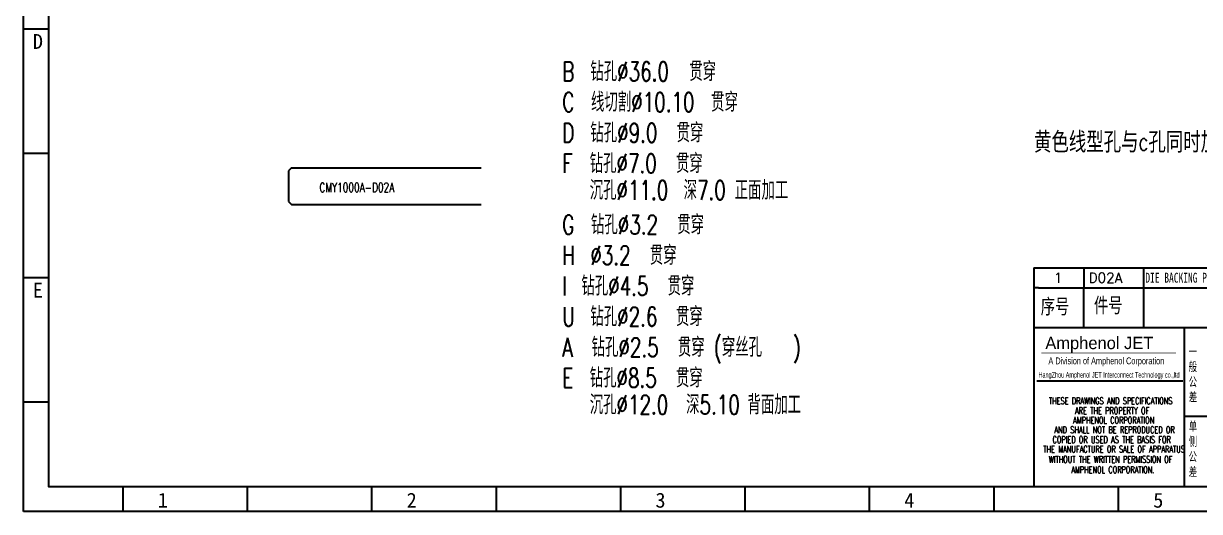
# Model space of a CAD drawing. Header units: millimetres. Extents: x -2852 to 5627, y -2271 to 1849.
# Drawn here: x 2876 to 3262.6, y -2270.9 to -2110.3 of the extents above; entities that cross this region are included whole.
import ezdxf
from ezdxf.enums import TextEntityAlignment as Align

# ---------------------------------------------------------------- set-up
doc = ezdxf.new("R2010")
doc.units = ezdxf.units.MM
doc.layers.add('1', color=7, linetype='Continuous')
doc.layers.add('41', color=1, linetype='Continuous')
doc.styles.add('CH', font='仿宋_GB2312_0.ttf')
doc.styles.add('jet01', font='simplex.shx', dxfattribs={"width": 0.7, "bigfont": 'hztxt.shx'})
doc.styles.add('jet02', font='simplex.shx', dxfattribs={"width": 0.7})
doc.styles.add('SIMPLEX', font='SIMPLEX')
doc.styles.get("Standard").update_dxf_attribs({"font": '仿宋_GB2312_0.ttf', "width": 0.7})
doc.styles.add('TEXTSTYLE_1', font='TRIUMB.TTF')
doc.styles.add('TEXTSTYLE_2', font='TRIUM.TTF')
doc.styles.add('tk', font='', dxfattribs={"width": 0.7})
doc.styles.add('tk 2', font='仿宋_GB2312_0.ttf', dxfattribs={"width": 0.65})
doc.styles.add('tk 4', font='simplex.shx', dxfattribs={"width": 0.65, "bigfont": 'bigfont.shx'})
doc.styles.get('tk').set_extended_font_data('NSimSun')

# ---------------------------------------------------------------- blocks, each defined once
blk = doc.blocks.new('A3-N')
at = {"layer": '1', "color": 1}
for p, q in [((0, 0), (0, 296.73)), ((5.45, 105.82), (0, 105.82)), ((5.45, 78.55), (0, 78.55)), ((5.45, 51.27), (0, 51.27)), ((222.45, 49.09), (221.45, 49.09)), ((221.45, 49.09), (221.45, 40.36)), ((222.45, 49.09), (414.55, 49.09)), ((232.36, 49.09), (232.36, 40.36)), ((245.45, 49.09), (245.45, 40.36)), ((5.45, 24), (0, 24)), ((21.82, 0), (21.82, 5.45)), ((49.09, 0), (49.09, 5.45)), ((76.36, 0), (76.36, 5.45)), ((103.64, 0), (103.64, 5.45)), ((130.91, 0), (130.91, 5.45)), ((158.18, 0), (158.18, 5.45)), ((185.45, 0), (185.45, 5.45)), ((212.73, 0), (212.73, 5.45)), ((240, 0), (240, 5.45)), ((1, 0), (0, 0)), ((420, 0), (1, 0))]:
    blk.add_line(p, q, dxfattribs=at)
at = {"layer": '1'}
for p, q in [((221.45, 40.36), (221.45, 5.45)), ((221.45, 40.36), (414.55, 40.36)), ((221.45, 40.36), (414.55, 40.36)), ((254.41, 40.36), (254.41, 5.45)), ((222.08, 28.67), (254.12, 28.67)), ((308.01, 20.84), (254.41, 20.84))]:
    blk.add_line(p, q, dxfattribs=at)
blk.add_lwpolyline([(221.45, 5.45), (414.55, 5.45), (414.55, 291.27), (5.45, 291.27), (5.45, 5.45), (414.55, 5.45)], dxfattribs=at)
at = {"layer": '1', "color": 7, "linetype": 'Continuous', "const_width": 0.123}
blk.add_lwpolyline([(223.11, 34.74), (252.6, 34.76)], dxfattribs=at)
at = {"layer": '1', "color": 1}
for s, p in [('D', (2.04, 104.73)), ('E', (2.04, 50.18))]:
    blk.add_text(s, height=3.27, dxfattribs=at).set_placement(p, align=Align.TOP_LEFT)
at = {"layer": '1', "color": 1, "style": 'tk 2', "width": 0.7}
for s, p in [('序号', (222.96, 43.34)), ('件号', (234.62, 43.61))]:
    blk.add_text(s, height=3.273, dxfattribs=at).set_placement(p)
at = {"layer": '1', "color": 7, "linetype": 'Continuous', "style": 'TEXTSTYLE_1'}
blk.add_text('Amphenol JET', height=2.7, dxfattribs=at).set_placement((223.96, 35.61))
at = {"layer": '1', "color": 7, "linetype": 'Continuous'}
for s, height, style, width, p in [('A Division of Amphenol Corporation', 1.5, 'TEXTSTYLE_2', 0.7, (224.64, 32.29)), ('HangZhou Amphenol JET Interconnect Technology co.,ltd ', 1.2, 'TEXTSTYLE_2', 0.6, (222.47, 29.36)), ('THESE DRAWINGS AND SPECIFICATIONS', 1.5, 'tk 4', 0.6, (224.73, 23.52)), ('AMPHENOL CORPORATION', 1.5, 'tk 4', 0.6, (230.04, 19.27)), ('ARE THE PROPERTY OF', 1.5, 'tk 4', 0.6, (230.45, 21.35)), ('AND SHALL NOT BE REPRODUCED OR', 1.5, 'tk 4', 0.6, (225.95, 17.17)), ('COPIED OR USED AS THE BASIS FOR', 1.5, 'tk 4', 0.6, (225.54, 15.02)), ('THE MANUFACTURE OR SALE OF APPARATUS', 1.5, 'tk 4', 0.6, (223.5, 12.92)), ('WITHOUT THE WRITTEN PERMISSION OF', 1.5, 'tk 4', 0.6, (224.73, 10.67)), ('AMPHENOL CORPORATION.', 1.5, 'tk 4', 0.6, (229.63, 8.4))]:
    blk.add_text(s, height=height, dxfattribs=dict(at, style=style, width=width)).set_placement(p)
at = {"layer": '1', "color": 1}
for s, p in [('1', (30.53, 4.11)), ('2', (85.08, 4.11)), ('3', (139.62, 4.11)), ('4', (194.17, 4.11)), ('5', (248.72, 4.11))]:
    blk.add_text(s, height=3.27, dxfattribs=at).set_placement(p, align=Align.TOP_CENTER)
at = {"layer": '1', "ltscale": 0.05, "char_height": 2, "width": 2.5195, "attachment_point": 1, "style": 'tk 2'}
for s, insert in [('一般公差', (255.39, 36.11)), ('单侧公差', (255.39, 19.71))]:
    blk.add_mtext(s, dxfattribs=dict(at, insert=insert))
at = {"layer": '1', "style": 'tk 2', "width": 0.7}
for tag, p in [('PATR-NO1', (309.84, 32.96)), ('TITLE', (365.74, 30.9)), ('PATR-NO2', (309.84, 27.81)), ('DWG-NO:', (366.54, 18.14))]:
    blk.add_attdef(tag, p, '', height=3.27, dxfattribs=at)
at = {"layer": '1', "color": 1, "style": 'tk 2', "width": 0.7}
for tag, p in [('DRAW', (314.55, 7.27)), ('DATE', (334.72, 7.32))]:
    blk.add_attdef(tag, p, '', height=3.49, dxfattribs=at)
at = {"layer": '1', "style": 'tk 2', "width": 0.7}
for tag, p in [('SCALE', (376.55, 8.73)), ('SHEET', (386.6, 8.72)), ('REV', (397.38, 8.73))]:
    blk.add_attdef(tag, text='', height=2.18, dxfattribs=at).set_placement(p, align=Align.MIDDLE_LEFT)
blk = doc.blocks.new('FB3')
at = {"layer": '1', "color": 1}
for p, q in [((0, 4.36), (193.09, 4.36)), ((0, 4.36), (0, 0)), ((10.91, 4.36), (10.91, 0)), ((24, 4.36), (24, 0)), ((68.73, 4.36), (68.73, 0)), ((80.73, 4.36), (80.73, 0)), ((101.45, 4.36), (101.45, 0)), ((122.18, 4.36), (122.18, 0)), ((171.27, 0), (171.27, 4.36))]:
    blk.add_line(p, q, dxfattribs=at)
at = {"layer": '1'}
for tag, style, p in [('ITEM', 'SIMPLEX', (4.36, 2.18)), ('PARTNO', 'SIMPLEX', (12, 2.18)), ('QTY', 'SIMPLEX', (74.18, 2.18)), ('MATL', 'CH', (81.72, 2.18)), ('FINISH', 'SIMPLEX', (104.17, 2.18)), ('SPEC', 'SIMPLEX', (130.91, 2.18)), ('REMARK', 'SIMPLEX', (174.06, 2.18))]:
    blk.add_attdef(tag, text='', height=2.18, dxfattribs=dict(at, style=style)).set_placement(p, align=Align.MIDDLE_LEFT)
at = {"layer": '1', "style": 'tk', "width": 0.7}
blk.add_attdef('DIE', text='', height=2.18, dxfattribs=at).set_placement((24.43, 2.18), align=Align.MIDDLE_LEFT)

msp = doc.modelspace()

# ---------------------------------------------------------------- linework, layer by layer
at = {"layer": '1', "ltscale": 0.05}
for p, q in [((2964.0659, -2157.8311), (2963.0659, -2158.8311)), ((2963.0659, -2158.8311), (2963.0659, -2168.8311)), ((2964.0659, -2157.8311), (3026.44, -2157.8311)), ((2963.0659, -2168.8311), (2964.0659, -2169.8311)), ((2964.0659, -2169.8311), (3026.44, -2169.8311))]:
    msp.add_line(p, q, dxfattribs=at)

# ---------------------------------------------------------------- block references
at = {"layer": '1', "ltscale": 0.05, "xscale": 1.5, "yscale": 1.5, "zscale": 1.5}
msp.add_blockref('A3-N', (2875.9942, -2270.8642), dxfattribs=at)
msp.add_blockref('FB3', (3208.176, -2197.2278), dxfattribs=at).add_auto_attribs({'PARTNO': 'D02A', 'ITEM': '1', 'DIE': 'DIE BACKING PLATE', 'QTY': '1', 'MATL': 'SKD11', 'FINISH': 'HRC60', 'SPEC': '170*270*12'})

# ---------------------------------------------------------------- texts
at = {"layer": '1', "ltscale": 0.05, "style": 'jet01', "width": 0.7}
msp.add_text('CMY1000A-D02A', height=3.083124, dxfattribs=at).set_placement((2973.2656, -2165.7871))
at = {"layer": '41', "ltscale": 0.05, "style": 'jet01', "width": 0.7}
for s, p in [('钻孔%%c36.0', (3062.3463, -2129.2623)), ('贯穿', (3094.8963, -2129.2623)), ('B', (3053.1063, -2129.2623)), ('C', (3053.1063, -2139.3423)), ('线切割%%c10.10', (3062.5563, -2139.3423)), ('贯穿', (3102.0363, -2139.3423)), ('D', (3053.1063, -2149.4223)), ('钻孔%%c9.0', (3062.3463, -2149.4223)), ('贯穿', (3090.6963, -2149.4223)), ('F', (3053.1063, -2159.5023)), ('钻孔%%c7.0', (3062.1363, -2159.5023)), ('贯穿', (3090.4863, -2159.5023)), ('沉孔%%c11.0', (3062.1363, -2168.3223)), ('深7.0', (3093.0063, -2168.3223)), ('正面加工', (3109.8063, -2168.3223)), ('钻孔%%c3.2', (3062.5563, -2179.6623)), ('贯穿', (3090.9063, -2179.6623)), ('G', (3053.1063, -2179.6623)), ('H', (3053.1063, -2189.7423)), ('%%c3.2', (3062.3463, -2189.7423)), ('贯穿', (3081.8763, -2189.7423)), ('I', (3053.1063, -2199.8223)), ('钻孔%%c4.5', (3059.4063, -2199.8223)), ('贯穿', (3087.7563, -2199.8223)), ('U', (3053.1063, -2209.9023)), ('钻孔%%c2.6', (3062.3463, -2209.9023)), ('贯穿', (3090.4863, -2209.9023)), ('A', (3053.1063, -2219.9823)), ('钻孔%%c2.5', (3062.7663, -2219.9823)), ('贯穿', (3091.1163, -2219.9823)), ('(穿丝孔   )', (3102.9127, -2219.9823)), ('贯穿', (3090.4863, -2230.0623)), ('E', (3053.1063, -2230.0623)), ('钻孔%%c8.5', (3062.1363, -2230.0623)), ('沉孔%%c12.0', (3062.1363, -2238.8823)), ('深5.10', (3093.8463, -2238.8823)), ('背面加工', (3114.0063, -2238.8823))]:
    msp.add_text(s, height=6.3, dxfattribs=at).set_placement(p)
at = {"layer": '41', "color": 2, "ltscale": 0.05, "insert": (3208.2059, -2149.8849), "char_height": 6, "attachment_point": 4, "style": 'jet02'}
msp.add_mtext('{\\fSimSun|b0|i0|c134|p54;黄色线型孔与}c{\\fSimSun|b0|i0|c134|p54;孔同时加工，加工精度+/-0.02}mm', dxfattribs=at)

doc.saveas('drawing.dxf')
